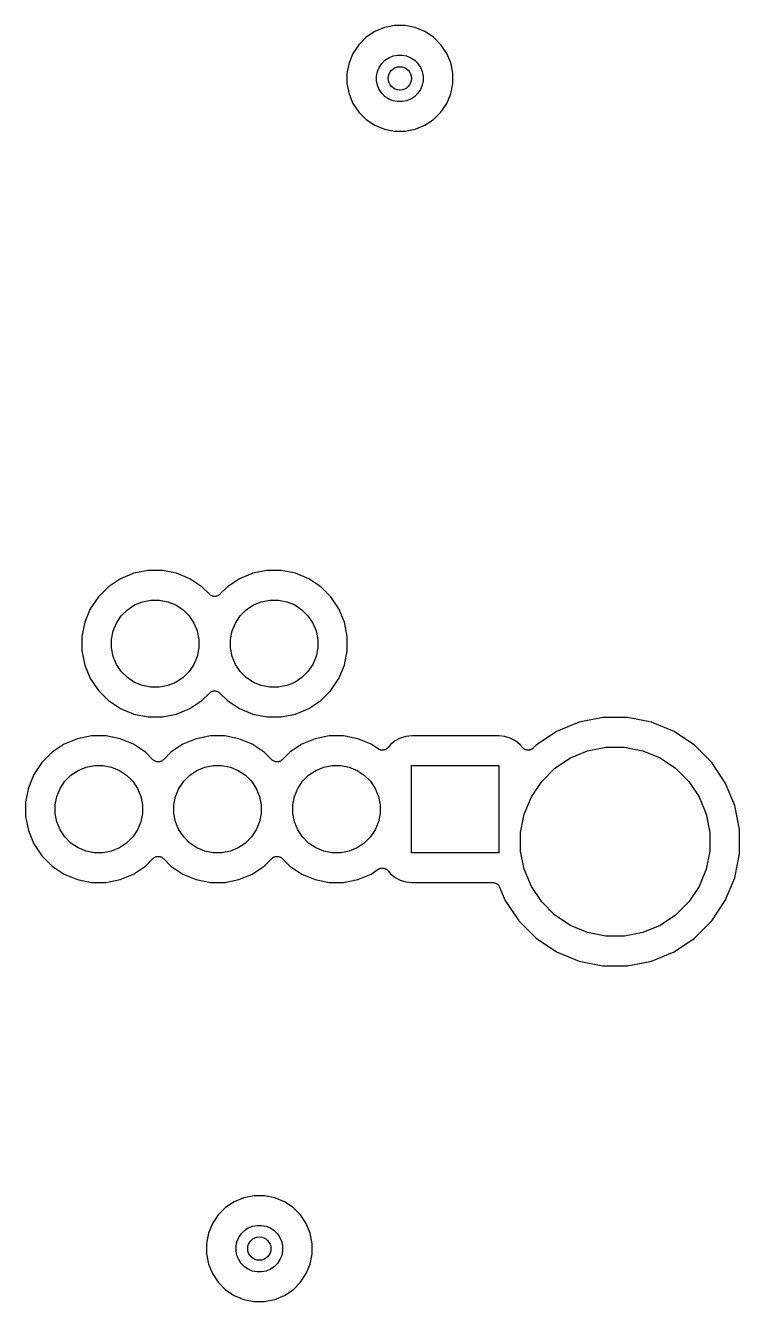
# Model space of a CAD drawing. Extents: x 1.79 to 9.66, y -5.89 to -1.5.
# Drawn here: x 2.684 to 3.167, y -3.735 to -2.872 of the extents above; entities that cross this region are included whole.
import ezdxf

# ---------------------------------------------------------------- set-up
doc = ezdxf.new("R2010")
doc.units = 0
doc.header["$MEASUREMENT"] = 0
doc.layers.add('BLACK', color=7, linetype='CONTINUOUS')

msp = doc.modelspace()

# ---------------------------------------------------------------- linework, layer by layer
at = {"layer": 'BLACK', "linetype": 'CONTINUOUS'}
for p, q in [((2.92707, -2.87293), (2.92057, -2.87562)), ((2.93398, -2.87155), (2.92707, -2.87293)), ((2.94102, -2.87155), (2.93398, -2.87155)), ((2.94793, -2.87293), (2.94102, -2.87155)), ((2.95443, -2.87562), (2.94793, -2.87293)), ((2.91471, -2.87953), (2.90973, -2.88451)), ((2.92057, -2.87562), (2.91471, -2.87953)), ((2.96029, -2.87953), (2.95443, -2.87562)), ((2.96527, -2.88451), (2.96029, -2.87953)), ((2.90582, -2.89037), (2.90313, -2.89687)), ((2.90973, -2.88451), (2.90582, -2.89037)), ((2.96918, -2.89037), (2.96527, -2.88451)), ((2.97187, -2.89687), (2.96918, -2.89037)), ((2.90313, -2.89687), (2.90175, -2.90378)), ((2.92354, -2.89984), (2.92527, -2.89726)), ((2.92527, -2.89726), (2.92746, -2.89507)), ((2.92746, -2.89507), (2.93004, -2.89334)), ((2.93004, -2.89334), (2.93291, -2.89216)), ((2.93291, -2.89216), (2.93595, -2.89155)), ((2.93595, -2.89155), (2.93905, -2.89155)), ((2.93905, -2.89155), (2.94209, -2.89216)), ((2.94209, -2.89216), (2.94496, -2.89334)), ((2.94496, -2.89334), (2.94754, -2.89507)), ((2.94754, -2.89507), (2.94973, -2.89726)), ((2.94973, -2.89726), (2.95146, -2.89984)), ((2.97325, -2.90378), (2.97187, -2.89687)), ((2.90175, -2.90378), (2.90175, -2.91082)), ((2.92175, -2.90575), (2.92236, -2.90271)), ((2.92175, -2.90885), (2.92175, -2.90575)), ((2.92236, -2.90271), (2.92354, -2.89984)), ((2.95146, -2.89984), (2.95264, -2.90271)), ((2.95264, -2.90271), (2.95325, -2.90575)), ((2.95325, -2.90575), (2.95325, -2.90885)), ((2.97325, -2.91082), (2.97325, -2.90378)), ((2.90175, -2.91082), (2.90313, -2.91773)), ((2.92236, -2.91189), (2.92175, -2.90885)), ((2.92354, -2.91476), (2.92236, -2.91189)), ((2.92527, -2.91734), (2.92354, -2.91476)), ((2.95146, -2.91476), (2.94973, -2.91734)), ((2.95264, -2.91189), (2.95146, -2.91476)), ((2.95325, -2.90885), (2.95264, -2.91189)), ((2.97187, -2.91773), (2.97325, -2.91082)), ((2.90313, -2.91773), (2.90582, -2.92423)), ((2.90582, -2.92423), (2.90973, -2.93009)), ((2.92746, -2.91953), (2.92527, -2.91734)), ((2.93004, -2.92126), (2.92746, -2.91953)), ((2.93291, -2.92244), (2.93004, -2.92126)), ((2.93595, -2.92305), (2.93291, -2.92244)), ((2.93905, -2.92305), (2.93595, -2.92305)), ((2.94209, -2.92244), (2.93905, -2.92305)), ((2.94496, -2.92126), (2.94209, -2.92244)), ((2.94754, -2.91953), (2.94496, -2.92126)), ((2.94973, -2.91734), (2.94754, -2.91953)), ((2.96527, -2.93009), (2.96918, -2.92423)), ((2.96918, -2.92423), (2.97187, -2.91773)), ((2.90973, -2.93009), (2.91471, -2.93507)), ((2.96029, -2.93507), (2.96527, -2.93009)), ((2.91471, -2.93507), (2.92057, -2.93898)), ((2.92057, -2.93898), (2.92707, -2.94167)), ((2.92707, -2.94167), (2.93398, -2.94305)), ((2.94102, -2.94305), (2.94793, -2.94167)), ((2.94793, -2.94167), (2.95443, -2.93898)), ((2.95443, -2.93898), (2.96029, -2.93507)), ((2.93398, -2.94305), (2.94102, -2.94305)), ((2.75771, -3.24203), (2.7487, -3.24576)), ((2.76728, -3.24013), (2.75771, -3.24203)), ((2.77704, -3.24013), (2.76728, -3.24013)), ((2.7866, -3.24203), (2.77704, -3.24013)), ((2.79562, -3.24576), (2.7866, -3.24203)), ((2.83803, -3.24203), (2.82901, -3.24576)), ((2.84759, -3.24013), (2.83803, -3.24203)), ((2.85735, -3.24013), (2.84759, -3.24013)), ((2.86692, -3.24203), (2.85735, -3.24013)), ((2.87593, -3.24576), (2.86692, -3.24203)), ((2.74059, -3.25118), (2.73369, -3.25808)), ((2.7487, -3.24576), (2.74059, -3.25118)), ((2.80373, -3.25118), (2.79562, -3.24576)), ((2.80878, -3.25623), (2.80373, -3.25118)), ((2.8209, -3.25118), (2.81585, -3.25623)), ((2.82901, -3.24576), (2.8209, -3.25118)), ((2.88404, -3.25118), (2.87593, -3.24576)), ((2.89094, -3.25808), (2.88404, -3.25118)), ((2.73369, -3.25808), (2.72827, -3.26619)), ((2.75817, -3.26349), (2.76354, -3.26126)), ((2.76354, -3.26126), (2.76925, -3.26013)), ((2.76925, -3.26013), (2.77507, -3.26013)), ((2.77507, -3.26013), (2.78077, -3.26126)), ((2.78077, -3.26126), (2.78614, -3.26349)), ((2.80914, -3.25653), (2.80878, -3.25623)), ((2.8095, -3.25683), (2.80914, -3.25653)), ((2.80952, -3.25684), (2.8095, -3.25683)), ((2.80953, -3.25685), (2.80952, -3.25684)), ((2.80995, -3.25707), (2.80953, -3.25685)), ((2.81036, -3.2573), (2.80995, -3.25707)), ((2.81038, -3.25731), (2.81036, -3.2573)), ((2.81039, -3.25731), (2.81038, -3.25731)), ((2.81084, -3.25745), (2.81039, -3.25731)), ((2.81129, -3.25759), (2.81084, -3.25745)), ((2.81131, -3.25759), (2.81129, -3.25759)), ((2.81133, -3.2576), (2.81131, -3.25759)), ((2.81179, -3.25765), (2.81133, -3.2576)), ((2.81226, -3.2577), (2.81179, -3.25765)), ((2.81228, -3.2577), (2.81226, -3.2577)), ((2.8123, -3.2577), (2.81228, -3.2577)), ((2.81276, -3.25765), (2.8123, -3.2577)), ((2.81323, -3.25761), (2.81276, -3.25765)), ((2.81325, -3.25761), (2.81323, -3.25761)), ((2.81327, -3.25761), (2.81325, -3.25761)), ((2.81372, -3.25747), (2.81327, -3.25761)), ((2.81417, -3.25734), (2.81372, -3.25747)), ((2.81419, -3.25733), (2.81417, -3.25734)), ((2.8142, -3.25733), (2.81419, -3.25733)), ((2.81462, -3.25711), (2.8142, -3.25733)), ((2.81504, -3.25689), (2.81462, -3.25711)), ((2.81505, -3.25688), (2.81504, -3.25689)), ((2.81507, -3.25687), (2.81505, -3.25688)), ((2.81543, -3.25658), (2.81507, -3.25687)), ((2.8158, -3.25628), (2.81543, -3.25658)), ((2.81583, -3.25626), (2.8158, -3.25628)), ((2.81585, -3.25623), (2.81583, -3.25626)), ((2.81583, -3.25626), (2.81583, -3.25626)), ((2.81583, -3.25626), (2.81583, -3.25626)), ((2.83849, -3.26349), (2.84386, -3.26126)), ((2.84386, -3.26126), (2.84956, -3.26013)), ((2.84956, -3.26013), (2.85538, -3.26013)), ((2.85538, -3.26013), (2.86109, -3.26126)), ((2.86109, -3.26126), (2.86646, -3.26349)), ((2.89636, -3.26619), (2.89094, -3.25808)), ((2.72827, -3.26619), (2.72453, -3.27521)), ((2.74599, -3.27567), (2.74922, -3.27083)), ((2.74922, -3.27083), (2.75333, -3.26672)), ((2.75333, -3.26672), (2.75817, -3.26349)), ((2.78614, -3.26349), (2.79098, -3.26672)), ((2.79098, -3.26672), (2.79509, -3.27083)), ((2.79509, -3.27083), (2.79832, -3.27567)), ((2.82631, -3.27567), (2.82954, -3.27083)), ((2.82954, -3.27083), (2.83365, -3.26672)), ((2.83365, -3.26672), (2.83849, -3.26349)), ((2.86646, -3.26349), (2.8713, -3.26672)), ((2.8713, -3.26672), (2.87541, -3.27083)), ((2.87541, -3.27083), (2.87864, -3.27567)), ((2.9001, -3.27521), (2.89636, -3.26619)), ((2.72453, -3.27521), (2.72263, -3.28478)), ((2.74376, -3.28104), (2.74599, -3.27567)), ((2.79832, -3.27567), (2.80055, -3.28104)), ((2.82408, -3.28104), (2.82631, -3.27567)), ((2.87864, -3.27567), (2.88087, -3.28104)), ((2.902, -3.28478), (2.9001, -3.27521)), ((2.72263, -3.28478), (2.72263, -3.29453)), ((2.74263, -3.28675), (2.74376, -3.28104)), ((2.74263, -3.29256), (2.74263, -3.28675)), ((2.80055, -3.28104), (2.80169, -3.28675)), ((2.80169, -3.28675), (2.80169, -3.29256)), ((2.82294, -3.28675), (2.82408, -3.28104)), ((2.82294, -3.29256), (2.82294, -3.28675)), ((2.88087, -3.28104), (2.882, -3.28675)), ((2.882, -3.28675), (2.882, -3.29256)), ((2.902, -3.29453), (2.902, -3.28478)), ((2.72263, -3.29453), (2.72453, -3.3041)), ((2.74376, -3.29827), (2.74263, -3.29256)), ((2.80169, -3.29256), (2.80055, -3.29827)), ((2.82408, -3.29827), (2.82294, -3.29256)), ((2.882, -3.29256), (2.88087, -3.29827)), ((2.9001, -3.3041), (2.902, -3.29453)), ((2.72453, -3.3041), (2.72827, -3.31311)), ((2.74599, -3.30364), (2.74376, -3.29827)), ((2.74922, -3.30848), (2.74599, -3.30364)), ((2.79832, -3.30364), (2.79509, -3.30848)), ((2.80055, -3.29827), (2.79832, -3.30364)), ((2.82631, -3.30364), (2.82408, -3.29827)), ((2.82954, -3.30848), (2.82631, -3.30364)), ((2.87864, -3.30364), (2.87541, -3.30848)), ((2.88087, -3.29827), (2.87864, -3.30364)), ((2.89636, -3.31311), (2.9001, -3.3041)), ((2.72827, -3.31311), (2.73369, -3.32123)), ((2.75333, -3.31259), (2.74922, -3.30848)), ((2.75817, -3.31582), (2.75333, -3.31259)), ((2.79098, -3.31259), (2.78614, -3.31582)), ((2.79509, -3.30848), (2.79098, -3.31259)), ((2.83365, -3.31259), (2.82954, -3.30848)), ((2.83849, -3.31582), (2.83365, -3.31259)), ((2.8713, -3.31259), (2.86646, -3.31582)), ((2.87541, -3.30848), (2.8713, -3.31259)), ((2.89094, -3.32123), (2.89636, -3.31311)), ((2.73369, -3.32123), (2.74059, -3.32812)), ((2.76354, -3.31805), (2.75817, -3.31582)), ((2.76925, -3.31918), (2.76354, -3.31805)), ((2.77507, -3.31918), (2.76925, -3.31918)), ((2.78077, -3.31805), (2.77507, -3.31918)), ((2.78614, -3.31582), (2.78077, -3.31805)), ((2.8092, -3.32273), (2.80956, -3.32244)), ((2.80956, -3.32244), (2.80958, -3.32243)), ((2.80958, -3.32243), (2.80959, -3.32242)), ((2.80959, -3.32242), (2.81001, -3.3222)), ((2.81001, -3.3222), (2.81043, -3.32198)), ((2.81043, -3.32198), (2.81044, -3.32198)), ((2.81044, -3.32198), (2.81046, -3.32197)), ((2.81046, -3.32197), (2.81091, -3.32184)), ((2.81091, -3.32184), (2.81136, -3.3217)), ((2.81136, -3.3217), (2.81138, -3.3217)), ((2.81138, -3.3217), (2.8114, -3.3217)), ((2.8114, -3.3217), (2.81186, -3.32165)), ((2.81186, -3.32165), (2.81233, -3.32161)), ((2.81233, -3.32161), (2.81235, -3.32161)), ((2.81235, -3.32161), (2.81237, -3.32161)), ((2.81237, -3.32161), (2.81283, -3.32166)), ((2.81283, -3.32166), (2.8133, -3.32171)), ((2.8133, -3.32171), (2.81332, -3.32171)), ((2.81332, -3.32171), (2.81334, -3.32172)), ((2.81334, -3.32172), (2.81379, -3.32186)), ((2.81379, -3.32186), (2.81424, -3.32199)), ((2.81424, -3.32199), (2.81425, -3.322)), ((2.81425, -3.322), (2.81427, -3.32201)), ((2.81427, -3.32201), (2.81468, -3.32223)), ((2.81468, -3.32223), (2.8151, -3.32245)), ((2.8151, -3.32245), (2.81511, -3.32247)), ((2.81511, -3.32247), (2.81513, -3.32247)), ((2.81513, -3.32247), (2.81548, -3.32277)), ((2.84386, -3.31805), (2.83849, -3.31582)), ((2.84956, -3.31918), (2.84386, -3.31805)), ((2.85538, -3.31918), (2.84956, -3.31918)), ((2.86109, -3.31805), (2.85538, -3.31918)), ((2.86646, -3.31582), (2.86109, -3.31805)), ((2.88404, -3.32812), (2.89094, -3.32123)), ((2.74059, -3.32812), (2.7487, -3.33354)), ((2.79562, -3.33354), (2.80373, -3.32812)), ((2.80373, -3.32812), (2.80878, -3.32307)), ((2.80878, -3.32307), (2.8088, -3.32305)), ((2.8088, -3.32305), (2.8088, -3.32305)), ((2.8088, -3.32305), (2.80881, -3.32305)), ((2.80881, -3.32305), (2.80883, -3.32303)), ((2.80883, -3.32303), (2.8092, -3.32273)), ((2.81548, -3.32277), (2.81585, -3.32307)), ((2.81585, -3.32307), (2.8209, -3.32812)), ((2.8209, -3.32812), (2.82901, -3.33354)), ((2.87593, -3.33354), (2.88404, -3.32812)), ((2.7487, -3.33354), (2.75771, -3.33728)), ((2.75771, -3.33728), (2.76728, -3.33918)), ((2.76728, -3.33918), (2.77704, -3.33918)), ((2.77704, -3.33918), (2.7866, -3.33728)), ((2.7866, -3.33728), (2.79562, -3.33354)), ((2.82901, -3.33354), (2.83803, -3.33728)), ((2.83803, -3.33728), (2.84759, -3.33918)), ((2.84759, -3.33918), (2.85735, -3.33918)), ((2.85735, -3.33918), (2.86692, -3.33728)), ((2.86692, -3.33728), (2.87593, -3.33354)), ((3.07483, -3.3396), (3.05861, -3.34283)), ((3.09137, -3.3396), (3.07483, -3.3396)), ((3.1076, -3.34283), (3.09137, -3.3396)), ((3.05861, -3.34283), (3.04332, -3.34916)), ((3.12288, -3.34916), (3.1076, -3.34283)), ((2.71955, -3.35395), (2.71054, -3.35768)), ((2.72912, -3.35205), (2.71955, -3.35395)), ((2.73888, -3.35205), (2.72912, -3.35205)), ((2.74845, -3.35395), (2.73888, -3.35205)), ((2.75746, -3.35768), (2.74845, -3.35395)), ((2.79987, -3.35395), (2.79085, -3.35768)), ((2.80944, -3.35205), (2.79987, -3.35395)), ((2.81919, -3.35205), (2.80944, -3.35205)), ((2.82876, -3.35395), (2.81919, -3.35205)), ((2.83777, -3.35768), (2.82876, -3.35395)), ((2.88018, -3.35395), (2.87117, -3.35768)), ((2.88975, -3.35205), (2.88018, -3.35395)), ((2.89951, -3.35205), (2.88975, -3.35205)), ((2.90908, -3.35395), (2.89951, -3.35205)), ((2.91809, -3.35768), (2.90908, -3.35395)), ((2.93425, -3.35534), (2.93121, -3.35784)), ((2.93773, -3.35348), (2.93425, -3.35534)), ((2.9415, -3.35234), (2.93773, -3.35348)), ((2.94566, -3.35193), (2.9415, -3.35234)), ((3.00423, -3.35193), (2.94566, -3.35193)), ((3.00839, -3.35234), (3.00423, -3.35193)), ((3.01216, -3.35348), (3.00839, -3.35234)), ((3.01564, -3.35534), (3.01216, -3.35348)), ((3.01868, -3.35784), (3.01564, -3.35534)), ((3.04332, -3.34916), (3.02957, -3.35835)), ((3.13663, -3.35835), (3.12288, -3.34916)), ((2.70243, -3.3631), (2.69553, -3.37)), ((2.71054, -3.35768), (2.70243, -3.3631)), ((2.76557, -3.3631), (2.75746, -3.35768)), ((2.77062, -3.36815), (2.76557, -3.3631)), ((2.78274, -3.3631), (2.77769, -3.36815)), ((2.79085, -3.35768), (2.78274, -3.3631)), ((2.84589, -3.3631), (2.83777, -3.35768)), ((2.85094, -3.36815), (2.84589, -3.3631)), ((2.86306, -3.3631), (2.85801, -3.36815)), ((2.87117, -3.35768), (2.86306, -3.3631)), ((2.92287, -3.36088), (2.91809, -3.35768)), ((2.92307, -3.36099), (2.92287, -3.36088)), ((2.92326, -3.36111), (2.92307, -3.36099)), ((2.9235, -3.36122), (2.92326, -3.36111)), ((2.92373, -3.36134), (2.9235, -3.36122)), ((2.92395, -3.36141), (2.92373, -3.36134)), ((2.92416, -3.3615), (2.92395, -3.36141)), ((2.92442, -3.36155), (2.92416, -3.3615)), ((2.92467, -3.36163), (2.92442, -3.36155)), ((2.92489, -3.36165), (2.92467, -3.36163)), ((2.92511, -3.36169), (2.92489, -3.36165)), ((2.92538, -3.3617), (2.92511, -3.36169)), ((2.92564, -3.36172), (2.92538, -3.3617)), ((2.92586, -3.3617), (2.92564, -3.36172)), ((2.92609, -3.3617), (2.92586, -3.3617)), ((2.92635, -3.36166), (2.92609, -3.3617)), ((2.92661, -3.36163), (2.92635, -3.36166)), ((2.92683, -3.36157), (2.92661, -3.36163)), ((2.92705, -3.36152), (2.92683, -3.36157)), ((2.92729, -3.36143), (2.92705, -3.36152)), ((2.92755, -3.36135), (2.92729, -3.36143)), ((2.92775, -3.36125), (2.92755, -3.36135)), ((2.92796, -3.36116), (2.92775, -3.36125)), ((2.92818, -3.36102), (2.92796, -3.36116)), ((2.92841, -3.3609), (2.92818, -3.36102)), ((2.92858, -3.36075), (2.92841, -3.3609)), ((2.92877, -3.36063), (2.92858, -3.36075)), ((2.92896, -3.36045), (2.92877, -3.36063)), ((2.92917, -3.36028), (2.92896, -3.36045)), ((2.92931, -3.36011), (2.92917, -3.36028)), ((2.92947, -3.35995), (2.92931, -3.36011)), ((2.92952, -3.3599), (2.92947, -3.35995)), ((2.93121, -3.35784), (2.92952, -3.3599)), ((3.02032, -3.35983), (3.01868, -3.35784)), ((3.02048, -3.35999), (3.02032, -3.35983)), ((3.02063, -3.36017), (3.02048, -3.35999)), ((3.02083, -3.36034), (3.02063, -3.36017)), ((3.02101, -3.36052), (3.02083, -3.36034)), ((3.0212, -3.36065), (3.02101, -3.36052)), ((3.02138, -3.3608), (3.0212, -3.36065)), ((3.0216, -3.36092), (3.02138, -3.3608)), ((3.02182, -3.36107), (3.0216, -3.36092)), ((3.02203, -3.36115), (3.02182, -3.36107)), ((3.02223, -3.36126), (3.02203, -3.36115)), ((3.02248, -3.36134), (3.02223, -3.36126)), ((3.02272, -3.36144), (3.02248, -3.36134)), ((3.02295, -3.36149), (3.02272, -3.36144)), ((3.02316, -3.36155), (3.02295, -3.36149)), ((3.02342, -3.36158), (3.02316, -3.36155)), ((3.02368, -3.36163), (3.02342, -3.36158)), ((3.02391, -3.36164), (3.02368, -3.36163)), ((3.02413, -3.36166), (3.02391, -3.36164)), ((3.02439, -3.36164), (3.02413, -3.36166)), ((3.02465, -3.36164), (3.02439, -3.36164)), ((3.02488, -3.36159), (3.02465, -3.36164)), ((3.02511, -3.36157), (3.02488, -3.36159)), ((3.02536, -3.3615), (3.02511, -3.36157)), ((3.02561, -3.36145), (3.02536, -3.3615)), ((3.02582, -3.36137), (3.02561, -3.36145)), ((3.02604, -3.3613), (3.02582, -3.36137)), ((3.02627, -3.36118), (3.02604, -3.3613)), ((3.02652, -3.36108), (3.02627, -3.36118)), ((3.02671, -3.36096), (3.02652, -3.36108)), ((3.02691, -3.36085), (3.02671, -3.36096)), ((3.02711, -3.36069), (3.02691, -3.36085)), ((3.02733, -3.36055), (3.02711, -3.36069)), ((3.02749, -3.36039), (3.02733, -3.36055)), ((3.02767, -3.36024), (3.02749, -3.36039)), ((3.02772, -3.3602), (3.02767, -3.36024)), ((3.02957, -3.35835), (3.02772, -3.3602)), ((3.0528, -3.36688), (3.06444, -3.36206)), ((3.06444, -3.36206), (3.0768, -3.3596)), ((3.0768, -3.3596), (3.0894, -3.3596)), ((3.0894, -3.3596), (3.10176, -3.36206)), ((3.10176, -3.36206), (3.11341, -3.36688)), ((3.14833, -3.37004), (3.13663, -3.35835)), ((2.69553, -3.37), (2.69011, -3.37811)), ((2.72001, -3.37541), (2.72539, -3.37318)), ((2.72539, -3.37318), (2.73109, -3.37205)), ((2.73109, -3.37205), (2.73691, -3.37205)), ((2.73691, -3.37205), (2.74261, -3.37318)), ((2.74261, -3.37318), (2.74799, -3.37541)), ((2.77098, -3.36845), (2.77062, -3.36815)), ((2.77135, -3.36875), (2.77098, -3.36845)), ((2.77136, -3.36876), (2.77135, -3.36875)), ((2.77138, -3.36877), (2.77136, -3.36876)), ((2.77179, -3.369), (2.77138, -3.36877)), ((2.7722, -3.36922), (2.77179, -3.369)), ((2.77222, -3.36923), (2.7722, -3.36922)), ((2.77224, -3.36923), (2.77222, -3.36923)), ((2.77268, -3.36937), (2.77224, -3.36923)), ((2.77313, -3.36951), (2.77268, -3.36937)), ((2.77315, -3.36951), (2.77313, -3.36951)), ((2.77317, -3.36952), (2.77315, -3.36951)), ((2.77364, -3.36957), (2.77317, -3.36952)), ((2.77411, -3.36962), (2.77364, -3.36957)), ((2.77412, -3.36962), (2.77411, -3.36962)), ((2.77414, -3.36962), (2.77412, -3.36962)), ((2.77461, -3.36957), (2.77414, -3.36962)), ((2.77508, -3.36953), (2.77461, -3.36957)), ((2.77509, -3.36953), (2.77508, -3.36953)), ((2.77511, -3.36953), (2.77509, -3.36953)), ((2.77556, -3.36939), (2.77511, -3.36953)), ((2.77601, -3.36926), (2.77556, -3.36939)), ((2.77603, -3.36925), (2.77601, -3.36926)), ((2.77605, -3.36925), (2.77603, -3.36925)), ((2.77646, -3.36903), (2.77605, -3.36925)), ((2.77688, -3.36881), (2.77646, -3.36903)), ((2.77689, -3.3688), (2.77688, -3.36881)), ((2.77691, -3.36879), (2.77689, -3.3688)), ((2.77727, -3.3685), (2.77691, -3.36879)), ((2.77764, -3.3682), (2.77727, -3.3685)), ((2.77767, -3.36818), (2.77764, -3.3682)), ((2.77769, -3.36815), (2.77767, -3.36818)), ((2.77767, -3.36818), (2.77767, -3.36818)), ((2.77767, -3.36818), (2.77767, -3.36818)), ((2.80033, -3.37541), (2.8057, -3.37318)), ((2.8057, -3.37318), (2.81141, -3.37205)), ((2.81141, -3.37205), (2.81722, -3.37205)), ((2.81722, -3.37205), (2.82293, -3.37318)), ((2.82293, -3.37318), (2.8283, -3.37541)), ((2.8513, -3.36845), (2.85094, -3.36815)), ((2.85166, -3.36875), (2.8513, -3.36845)), ((2.85168, -3.36876), (2.85166, -3.36875)), ((2.85169, -3.36877), (2.85168, -3.36876)), ((2.8521, -3.369), (2.85169, -3.36877)), ((2.85252, -3.36922), (2.8521, -3.369)), ((2.85254, -3.36923), (2.85252, -3.36922)), ((2.85255, -3.36923), (2.85254, -3.36923)), ((2.853, -3.36937), (2.85255, -3.36923)), ((2.85345, -3.36951), (2.853, -3.36937)), ((2.85347, -3.36951), (2.85345, -3.36951)), ((2.85348, -3.36952), (2.85347, -3.36951)), ((2.85395, -3.36957), (2.85348, -3.36952)), ((2.85442, -3.36962), (2.85395, -3.36957)), ((2.85444, -3.36962), (2.85442, -3.36962)), ((2.85445, -3.36962), (2.85444, -3.36962)), ((2.85492, -3.36957), (2.85445, -3.36962)), ((2.85539, -3.36953), (2.85492, -3.36957)), ((2.85541, -3.36953), (2.85539, -3.36953)), ((2.85543, -3.36953), (2.85541, -3.36953)), ((2.85587, -3.36939), (2.85543, -3.36953)), ((2.85633, -3.36926), (2.85587, -3.36939)), ((2.85634, -3.36925), (2.85633, -3.36926)), ((2.85636, -3.36925), (2.85634, -3.36925)), ((2.85678, -3.36903), (2.85636, -3.36925)), ((2.8572, -3.36881), (2.85678, -3.36903)), ((2.85721, -3.3688), (2.8572, -3.36881)), ((2.85722, -3.36879), (2.85721, -3.3688)), ((2.85759, -3.3685), (2.85722, -3.36879)), ((2.85796, -3.3682), (2.85759, -3.3685)), ((2.85798, -3.36818), (2.85796, -3.3682)), ((2.85801, -3.36815), (2.85798, -3.36818)), ((2.85798, -3.36818), (2.85798, -3.36818)), ((2.85798, -3.36818), (2.85798, -3.36818)), ((2.88064, -3.37541), (2.88602, -3.37318)), ((2.88602, -3.37318), (2.89172, -3.37205)), ((2.89172, -3.37205), (2.89754, -3.37205)), ((2.89754, -3.37205), (2.90324, -3.37318)), ((2.90324, -3.37318), (2.90862, -3.37541)), ((2.94542, -3.4311), (2.94542, -3.37205)), ((2.94542, -3.37205), (3.00447, -3.37205)), ((3.00447, -3.37205), (3.00447, -3.4311)), ((3.03341, -3.38279), (3.04232, -3.37388)), ((3.04232, -3.37388), (3.0528, -3.36688)), ((3.11341, -3.36688), (3.12388, -3.37388)), ((3.12388, -3.37388), (3.1328, -3.38279)), ((3.15752, -3.3838), (3.14833, -3.37004)), ((2.69011, -3.37811), (2.68638, -3.38713)), ((2.70783, -3.38759), (2.71106, -3.38275)), ((2.71106, -3.38275), (2.71518, -3.37864)), ((2.71518, -3.37864), (2.72001, -3.37541)), ((2.74799, -3.37541), (2.75282, -3.37864)), ((2.75282, -3.37864), (2.75694, -3.38275)), ((2.75694, -3.38275), (2.76017, -3.38759)), ((2.78815, -3.38759), (2.79138, -3.38275)), ((2.79138, -3.38275), (2.79549, -3.37864)), ((2.79549, -3.37864), (2.80033, -3.37541)), ((2.8283, -3.37541), (2.83314, -3.37864)), ((2.83314, -3.37864), (2.83725, -3.38275)), ((2.83725, -3.38275), (2.84048, -3.38759)), ((2.86846, -3.38759), (2.87169, -3.38275)), ((2.87169, -3.38275), (2.87581, -3.37864)), ((2.87581, -3.37864), (2.88064, -3.37541)), ((2.90862, -3.37541), (2.91345, -3.37864)), ((2.91345, -3.37864), (2.91757, -3.38275)), ((2.91757, -3.38275), (2.9208, -3.38759)), ((3.02641, -3.39327), (3.03341, -3.38279)), ((3.1328, -3.38279), (3.1398, -3.39327)), ((2.68638, -3.38713), (2.68447, -3.3967)), ((2.70561, -3.39296), (2.70783, -3.38759)), ((2.76017, -3.38759), (2.76239, -3.39296)), ((2.78592, -3.39296), (2.78815, -3.38759)), ((2.84048, -3.38759), (2.84271, -3.39296)), ((2.86624, -3.39296), (2.86846, -3.38759)), ((2.9208, -3.38759), (2.92302, -3.39296)), ((3.16385, -3.39908), (3.15752, -3.3838)), ((2.68447, -3.3967), (2.68447, -3.40645)), ((2.70447, -3.39867), (2.70561, -3.39296)), ((2.70447, -3.40448), (2.70447, -3.39867)), ((2.76239, -3.39296), (2.76353, -3.39867)), ((2.76353, -3.39867), (2.76353, -3.40448)), ((2.78479, -3.39867), (2.78592, -3.39296)), ((2.78479, -3.40448), (2.78479, -3.39867)), ((2.84271, -3.39296), (2.84384, -3.39867)), ((2.84384, -3.39867), (2.84384, -3.40448)), ((2.8651, -3.39867), (2.86624, -3.39296)), ((2.8651, -3.40448), (2.8651, -3.39867)), ((2.92302, -3.39296), (2.92416, -3.39867)), ((2.92416, -3.39867), (2.92416, -3.40448)), ((3.02158, -3.40491), (3.02641, -3.39327)), ((3.1398, -3.39327), (3.14462, -3.40491)), ((3.16708, -3.4153), (3.16385, -3.39908)), ((2.68447, -3.40645), (2.68638, -3.41602)), ((2.70561, -3.41019), (2.70447, -3.40448)), ((2.76353, -3.40448), (2.76239, -3.41019)), ((2.78592, -3.41019), (2.78479, -3.40448)), ((2.84384, -3.40448), (2.84271, -3.41019)), ((2.86624, -3.41019), (2.8651, -3.40448)), ((2.92416, -3.40448), (2.92302, -3.41019)), ((3.01913, -3.41727), (3.02158, -3.40491)), ((3.14462, -3.40491), (3.14708, -3.41727)), ((2.68638, -3.41602), (2.69011, -3.42503)), ((2.70783, -3.41556), (2.70561, -3.41019)), ((2.71106, -3.4204), (2.70783, -3.41556)), ((2.76017, -3.41556), (2.75694, -3.4204)), ((2.76239, -3.41019), (2.76017, -3.41556)), ((2.78815, -3.41556), (2.78592, -3.41019)), ((2.79138, -3.4204), (2.78815, -3.41556)), ((2.84048, -3.41556), (2.83725, -3.4204)), ((2.84271, -3.41019), (2.84048, -3.41556)), ((2.86846, -3.41556), (2.86624, -3.41019)), ((2.87169, -3.4204), (2.86846, -3.41556)), ((2.9208, -3.41556), (2.91757, -3.4204)), ((2.92302, -3.41019), (2.9208, -3.41556)), ((3.01913, -3.42988), (3.01913, -3.41727)), ((3.14708, -3.41727), (3.14708, -3.42988)), ((3.16708, -3.43185), (3.16708, -3.4153)), ((2.69011, -3.42503), (2.69553, -3.43315)), ((2.71518, -3.42451), (2.71106, -3.4204)), ((2.72001, -3.42774), (2.71518, -3.42451)), ((2.75282, -3.42451), (2.74799, -3.42774)), ((2.75694, -3.4204), (2.75282, -3.42451)), ((2.79549, -3.42451), (2.79138, -3.4204)), ((2.80033, -3.42774), (2.79549, -3.42451)), ((2.83314, -3.42451), (2.8283, -3.42774)), ((2.83725, -3.4204), (2.83314, -3.42451)), ((2.87581, -3.42451), (2.87169, -3.4204)), ((2.88064, -3.42774), (2.87581, -3.42451)), ((2.91345, -3.42451), (2.90862, -3.42774)), ((2.91757, -3.4204), (2.91345, -3.42451)), ((2.69553, -3.43315), (2.70243, -3.44005)), ((2.72539, -3.42997), (2.72001, -3.42774)), ((2.73109, -3.4311), (2.72539, -3.42997)), ((2.73691, -3.4311), (2.73109, -3.4311)), ((2.74261, -3.42997), (2.73691, -3.4311)), ((2.74799, -3.42774), (2.74261, -3.42997)), ((2.77067, -3.43495), (2.77104, -3.43465)), ((2.77104, -3.43465), (2.77141, -3.43436)), ((2.77141, -3.43436), (2.77142, -3.43435)), ((2.77142, -3.43435), (2.77143, -3.43434)), ((2.77143, -3.43434), (2.77185, -3.43412)), ((2.77185, -3.43412), (2.77227, -3.4339)), ((2.77227, -3.4339), (2.77229, -3.4339)), ((2.77229, -3.4339), (2.7723, -3.43389)), ((2.7723, -3.43389), (2.77275, -3.43376)), ((2.77275, -3.43376), (2.7732, -3.43362)), ((2.7732, -3.43362), (2.77322, -3.43362)), ((2.77322, -3.43362), (2.77324, -3.43362)), ((2.77324, -3.43362), (2.77371, -3.43358)), ((2.77371, -3.43358), (2.77417, -3.43353)), ((2.77417, -3.43353), (2.77419, -3.43353)), ((2.77419, -3.43353), (2.77421, -3.43353)), ((2.77421, -3.43353), (2.77468, -3.43358)), ((2.77468, -3.43358), (2.77515, -3.43363)), ((2.77515, -3.43363), (2.77516, -3.43363)), ((2.77516, -3.43363), (2.77518, -3.43364)), ((2.77518, -3.43364), (2.77563, -3.43378)), ((2.77563, -3.43378), (2.77608, -3.43391)), ((2.77608, -3.43391), (2.77609, -3.43392)), ((2.77609, -3.43392), (2.77611, -3.43393)), ((2.77611, -3.43393), (2.77652, -3.43415)), ((2.77652, -3.43415), (2.77694, -3.43438)), ((2.77694, -3.43438), (2.77695, -3.43439)), ((2.77695, -3.43439), (2.77697, -3.4344)), ((2.77697, -3.4344), (2.77732, -3.43469)), ((2.77732, -3.43469), (2.77769, -3.435)), ((2.8057, -3.42997), (2.80033, -3.42774)), ((2.81141, -3.4311), (2.8057, -3.42997)), ((2.81722, -3.4311), (2.81141, -3.4311)), ((2.82293, -3.42997), (2.81722, -3.4311)), ((2.8283, -3.42774), (2.82293, -3.42997)), ((2.85099, -3.43495), (2.85135, -3.43465)), ((2.85135, -3.43465), (2.85172, -3.43436)), ((2.85172, -3.43436), (2.85174, -3.43435)), ((2.85174, -3.43435), (2.85175, -3.43434)), ((2.85175, -3.43434), (2.85217, -3.43412)), ((2.85217, -3.43412), (2.85258, -3.4339)), ((2.85258, -3.4339), (2.8526, -3.4339)), ((2.8526, -3.4339), (2.85262, -3.43389)), ((2.85262, -3.43389), (2.85307, -3.43376)), ((2.85307, -3.43376), (2.85352, -3.43362)), ((2.85352, -3.43362), (2.85354, -3.43362)), ((2.85354, -3.43362), (2.85355, -3.43362)), ((2.85355, -3.43362), (2.85402, -3.43358)), ((2.85402, -3.43358), (2.85449, -3.43353)), ((2.85449, -3.43353), (2.85451, -3.43353)), ((2.85451, -3.43353), (2.85452, -3.43353)), ((2.85452, -3.43353), (2.85499, -3.43358)), ((2.85499, -3.43358), (2.85546, -3.43363)), ((2.85546, -3.43363), (2.85548, -3.43363)), ((2.85548, -3.43363), (2.85549, -3.43364)), ((2.85549, -3.43364), (2.85594, -3.43378)), ((2.85594, -3.43378), (2.85639, -3.43391)), ((2.85639, -3.43391), (2.85641, -3.43392)), ((2.85641, -3.43392), (2.85643, -3.43393)), ((2.85643, -3.43393), (2.85684, -3.43415)), ((2.85684, -3.43415), (2.85725, -3.43438)), ((2.85725, -3.43438), (2.85727, -3.43439)), ((2.85727, -3.43439), (2.85728, -3.4344)), ((2.85728, -3.4344), (2.85764, -3.43469)), ((2.85764, -3.43469), (2.85801, -3.435)), ((2.88602, -3.42997), (2.88064, -3.42774)), ((2.89172, -3.4311), (2.88602, -3.42997)), ((2.89754, -3.4311), (2.89172, -3.4311)), ((2.90324, -3.42997), (2.89754, -3.4311)), ((2.90862, -3.42774), (2.90324, -3.42997)), ((3.00447, -3.4311), (2.94542, -3.4311)), ((3.02158, -3.44224), (3.01913, -3.42988)), ((3.14708, -3.42988), (3.14462, -3.44224)), ((3.16385, -3.44807), (3.16708, -3.43185)), ((2.70243, -3.44005), (2.71054, -3.44547)), ((2.75746, -3.44547), (2.76557, -3.44005)), ((2.76557, -3.44005), (2.77062, -3.435)), ((2.77062, -3.435), (2.77065, -3.43497)), ((2.77065, -3.43497), (2.77067, -3.43495)), ((2.77065, -3.43497), (2.77065, -3.43497)), ((2.77065, -3.43497), (2.77065, -3.43497)), ((2.77769, -3.435), (2.78274, -3.44005)), ((2.78274, -3.44005), (2.79085, -3.44547)), ((2.83777, -3.44547), (2.84589, -3.44005)), ((2.84589, -3.44005), (2.85094, -3.435)), ((2.85094, -3.435), (2.85096, -3.43497)), ((2.85096, -3.43497), (2.85099, -3.43495)), ((2.85096, -3.43497), (2.85096, -3.43497)), ((2.85096, -3.43497), (2.85096, -3.43497)), ((2.85801, -3.435), (2.86306, -3.44005)), ((2.86306, -3.44005), (2.87117, -3.44547)), ((2.91809, -3.44547), (2.92287, -3.44227)), ((2.92287, -3.44227), (2.92293, -3.44223)), ((2.92293, -3.44223), (2.92313, -3.44213)), ((2.92313, -3.44213), (2.92332, -3.442)), ((2.92332, -3.442), (2.92357, -3.4419)), ((2.92357, -3.4419), (2.9238, -3.44178)), ((2.9238, -3.44178), (2.92402, -3.44172)), ((2.92402, -3.44172), (2.92423, -3.44163)), ((2.92423, -3.44163), (2.92448, -3.44158)), ((2.92448, -3.44158), (2.92474, -3.44151)), ((2.92474, -3.44151), (2.92496, -3.44149)), ((2.92496, -3.44149), (2.92518, -3.44145)), ((2.92518, -3.44145), (2.92545, -3.44145)), ((2.92545, -3.44145), (2.92571, -3.44143)), ((2.92571, -3.44143), (2.92593, -3.44145)), ((2.92593, -3.44145), (2.92616, -3.44145)), ((2.92616, -3.44145), (2.92642, -3.4415)), ((2.92642, -3.4415), (2.92668, -3.44153)), ((2.92668, -3.44153), (2.92689, -3.4416)), ((2.92689, -3.4416), (2.92712, -3.44165)), ((2.92712, -3.44165), (2.92736, -3.44175)), ((2.92736, -3.44175), (2.92761, -3.44183)), ((2.92761, -3.44183), (2.92781, -3.44193)), ((2.92781, -3.44193), (2.92802, -3.44202)), ((2.92802, -3.44202), (2.92824, -3.44217)), ((2.92824, -3.44217), (2.92847, -3.44229)), ((2.92847, -3.44229), (2.92864, -3.44244)), ((2.92864, -3.44244), (2.92883, -3.44256)), ((2.92883, -3.44256), (2.92901, -3.44275)), ((2.92901, -3.44275), (2.92922, -3.44292)), ((2.92922, -3.44292), (2.92936, -3.44309)), ((2.92936, -3.44309), (2.92952, -3.44325)), ((2.92952, -3.44325), (2.93121, -3.44531)), ((3.02641, -3.45388), (3.02158, -3.44224)), ((3.14462, -3.44224), (3.1398, -3.45388)), ((2.71054, -3.44547), (2.71955, -3.4492)), ((2.71955, -3.4492), (2.72912, -3.4511)), ((2.72912, -3.4511), (2.73888, -3.4511)), ((2.73888, -3.4511), (2.74845, -3.4492)), ((2.74845, -3.4492), (2.75746, -3.44547)), ((2.79085, -3.44547), (2.79987, -3.4492)), ((2.79987, -3.4492), (2.80944, -3.4511)), ((2.80944, -3.4511), (2.81919, -3.4511)), ((2.81919, -3.4511), (2.82876, -3.4492)), ((2.82876, -3.4492), (2.83777, -3.44547)), ((2.87117, -3.44547), (2.88018, -3.4492)), ((2.88018, -3.4492), (2.88975, -3.4511)), ((2.88975, -3.4511), (2.89951, -3.4511)), ((2.89951, -3.4511), (2.90908, -3.4492)), ((2.90908, -3.4492), (2.91809, -3.44547)), ((2.93121, -3.44531), (2.93425, -3.44781)), ((2.93425, -3.44781), (2.93773, -3.44967)), ((2.93773, -3.44967), (2.9415, -3.45081)), ((2.9415, -3.45081), (2.94566, -3.45122)), ((2.94566, -3.45122), (3.00032, -3.45122)), ((3.00032, -3.45122), (3.00034, -3.45122)), ((3.00034, -3.45122), (3.00034, -3.45122)), ((3.00034, -3.45122), (3.00035, -3.45122)), ((3.00035, -3.45122), (3.00039, -3.45122)), ((3.00039, -3.45122), (3.00085, -3.45128)), ((3.00085, -3.45128), (3.00132, -3.45132)), ((3.00132, -3.45132), (3.00134, -3.45133)), ((3.00134, -3.45133), (3.00136, -3.45133)), ((3.00136, -3.45133), (3.00181, -3.45147)), ((3.00181, -3.45147), (3.00225, -3.45161)), ((3.00225, -3.45161), (3.00227, -3.45162)), ((3.00227, -3.45162), (3.00229, -3.45163)), ((3.00229, -3.45163), (3.0027, -3.45185)), ((3.0027, -3.45185), (3.00311, -3.45207)), ((3.00311, -3.45207), (3.00312, -3.45209)), ((3.15752, -3.46335), (3.16385, -3.44807)), ((3.00312, -3.45209), (3.00314, -3.4521)), ((3.00314, -3.4521), (3.0035, -3.4524)), ((3.0035, -3.4524), (3.00386, -3.45269)), ((3.00386, -3.45269), (3.00387, -3.45271)), ((3.00387, -3.45271), (3.00389, -3.45273)), ((3.00389, -3.45273), (3.00418, -3.45309)), ((3.00418, -3.45309), (3.00448, -3.45345)), ((3.00448, -3.45345), (3.00449, -3.45347)), ((3.00449, -3.45347), (3.0045, -3.45349)), ((3.0045, -3.45349), (3.00472, -3.4539)), ((3.00472, -3.4539), (3.00494, -3.45431)), ((3.00494, -3.45431), (3.00868, -3.46335)), ((3.03341, -3.46436), (3.02641, -3.45388)), ((3.1398, -3.45388), (3.1328, -3.46436)), ((3.00868, -3.46335), (3.01787, -3.47711)), ((3.04232, -3.47327), (3.03341, -3.46436)), ((3.1328, -3.46436), (3.12388, -3.47327)), ((3.14833, -3.47711), (3.15752, -3.46335)), ((3.01787, -3.47711), (3.02957, -3.4888)), ((3.0528, -3.48027), (3.04232, -3.47327)), ((3.12388, -3.47327), (3.11341, -3.48027)), ((3.13663, -3.4888), (3.14833, -3.47711)), ((3.06444, -3.48509), (3.0528, -3.48027)), ((3.0768, -3.48755), (3.06444, -3.48509)), ((3.10176, -3.48509), (3.0894, -3.48755)), ((3.11341, -3.48027), (3.10176, -3.48509)), ((3.02957, -3.4888), (3.04332, -3.49799)), ((3.0894, -3.48755), (3.0768, -3.48755)), ((3.12288, -3.49799), (3.13663, -3.4888)), ((3.04332, -3.49799), (3.05861, -3.50432)), ((3.1076, -3.50432), (3.12288, -3.49799)), ((3.05861, -3.50432), (3.07483, -3.50755)), ((3.07483, -3.50755), (3.09137, -3.50755)), ((3.09137, -3.50755), (3.1076, -3.50432)), ((2.82559, -3.66714), (2.81973, -3.67105)), ((2.83209, -3.66444), (2.82559, -3.66714)), ((2.839, -3.66307), (2.83209, -3.66444)), ((2.84604, -3.66307), (2.839, -3.66307)), ((2.85295, -3.66444), (2.84604, -3.66307)), ((2.85945, -3.66714), (2.85295, -3.66444)), ((2.86531, -3.67105), (2.85945, -3.66714)), ((2.81475, -3.67603), (2.81084, -3.68189)), ((2.81973, -3.67105), (2.81475, -3.67603)), ((2.87029, -3.67603), (2.86531, -3.67105)), ((2.8742, -3.68189), (2.87029, -3.67603)), ((2.81084, -3.68189), (2.80815, -3.68839)), ((2.83248, -3.68659), (2.83506, -3.68486)), ((2.83506, -3.68486), (2.83793, -3.68368)), ((2.83793, -3.68368), (2.84097, -3.68307)), ((2.84097, -3.68307), (2.84407, -3.68307)), ((2.84407, -3.68307), (2.84711, -3.68368)), ((2.84711, -3.68368), (2.84998, -3.68486)), ((2.84998, -3.68486), (2.85256, -3.68659)), ((2.87689, -3.68839), (2.8742, -3.68189)), ((2.80815, -3.68839), (2.80677, -3.6953)), ((2.82738, -3.69423), (2.82856, -3.69136)), ((2.82856, -3.69136), (2.83029, -3.68878)), ((2.83029, -3.68878), (2.83248, -3.68659)), ((2.85256, -3.68659), (2.85475, -3.68878)), ((2.85475, -3.68878), (2.85648, -3.69136)), ((2.85648, -3.69136), (2.85766, -3.69423)), ((2.87827, -3.6953), (2.87689, -3.68839)), ((2.80677, -3.6953), (2.80677, -3.70234)), ((2.80677, -3.70234), (2.80815, -3.70925)), ((2.82677, -3.69727), (2.82738, -3.69423)), ((2.82677, -3.70037), (2.82677, -3.69727)), ((2.82738, -3.70341), (2.82677, -3.70037)), ((2.85766, -3.69423), (2.85827, -3.69727)), ((2.85827, -3.70037), (2.85766, -3.70341)), ((2.85827, -3.69727), (2.85827, -3.70037)), ((2.87689, -3.70925), (2.87827, -3.70234)), ((2.87827, -3.70234), (2.87827, -3.6953)), ((2.80815, -3.70925), (2.81084, -3.71575)), ((2.82856, -3.70628), (2.82738, -3.70341)), ((2.83029, -3.70886), (2.82856, -3.70628)), ((2.83248, -3.71105), (2.83029, -3.70886)), ((2.85475, -3.70886), (2.85256, -3.71105)), ((2.85648, -3.70628), (2.85475, -3.70886)), ((2.85766, -3.70341), (2.85648, -3.70628)), ((2.8742, -3.71575), (2.87689, -3.70925)), ((2.81084, -3.71575), (2.81475, -3.72161)), ((2.83506, -3.71277), (2.83248, -3.71105)), ((2.83793, -3.71396), (2.83506, -3.71277)), ((2.84097, -3.71457), (2.83793, -3.71396)), ((2.84407, -3.71457), (2.84097, -3.71457)), ((2.84711, -3.71396), (2.84407, -3.71457)), ((2.84998, -3.71277), (2.84711, -3.71396)), ((2.85256, -3.71105), (2.84998, -3.71277)), ((2.87029, -3.72161), (2.8742, -3.71575)), ((2.81475, -3.72161), (2.81973, -3.72659)), ((2.81973, -3.72659), (2.82559, -3.7305)), ((2.85945, -3.7305), (2.86531, -3.72659)), ((2.86531, -3.72659), (2.87029, -3.72161)), ((2.82559, -3.7305), (2.83209, -3.73319)), ((2.83209, -3.73319), (2.839, -3.73457)), ((2.839, -3.73457), (2.84604, -3.73457)), ((2.84604, -3.73457), (2.85295, -3.73319)), ((2.85295, -3.73319), (2.85945, -3.7305))]:
    msp.add_line(p, q, dxfattribs=at)
at = {"layer": 'BLACK'}
for centre in [(2.9375, -2.9073), (2.84252, -3.69882)]:
    msp.add_circle(centre, 0.00787, dxfattribs=at)

doc.saveas('drawing.dxf')
